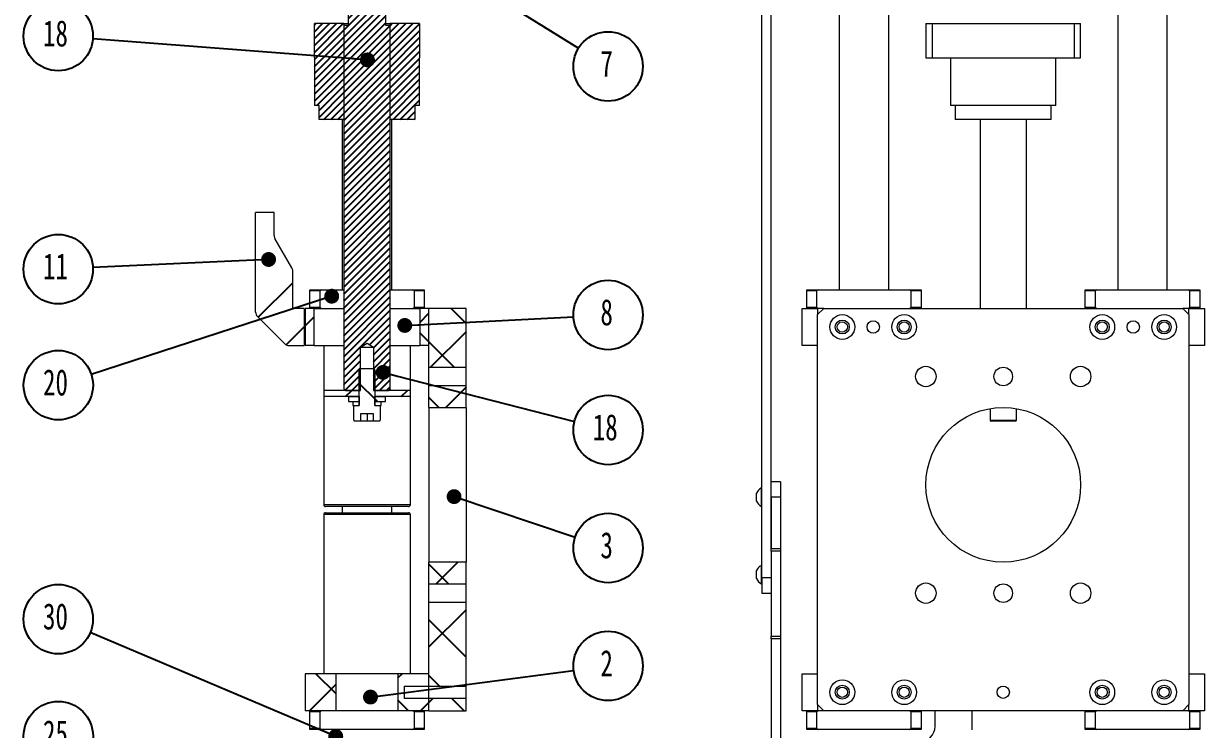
# Model space of a CAD drawing. Header units: millimetres. Extents: x 19 to 1665, y -46 to 1184.
# Drawn here: x 574.1 to 955.7, y 247.4 to 475.4 of the extents above; entities that cross this region are included whole.
import ezdxf

# ---------------------------------------------------------------- set-up
doc = ezdxf.new("R2010")
doc.units = ezdxf.units.MM
doc.header["$LTSCALE"] = 4
doc.layers.add('12', color=4, linetype='Continuous')
doc.layers.add('5', color=11, linetype='Continuous')
doc.styles.add('SLDTEXTSTYLE2', font='TXT', dxfattribs={"width": 0.7})
doc.dimstyles.new('SLDDIMSTYLE0', dxfattribs={"dimtxt": 0.18, "dimasz": 4.8, "dimexe": 0, "dimexo": 0.0625, "dimgap": 0, "dimtad": 0, "dimtih": 1, "dimtoh": 1, "dimdec": 0, "dimrnd": 1e-09, "dimzin": 0, "dimdsep": 46, "dimtxsty": 'Standard', "dimblk1": 'DOT', "dimblk2": 'DOT', "dimsah": 1, "dimcen": 0.09, "dimadec": 0, "dimazin": 0, "dimtfac": 4.8, "dimtdec": 0, "dimtofl": 0, "dimtmove": 0, "dimatfit": 3, "dimldrblk": 'DOT', "dimfxl": 0, "dimfrac": 2, "dimtolj": 1, "dimtzin": 0, "dimarcsym": 0})

# ---------------------------------------------------------------- blocks, each defined once
blk = doc.blocks.new('SW_NOTE_0_11')
at = {"layer": '12', "color": 0}
blk.add_circle((9.53, -5.91), 11.21, dxfattribs=at)
at = {"layer": '12', "color": 0, "insert": (9.07, -0.77), "char_height": 8.47, "attachment_point": 2, "style": 'SLDTEXTSTYLE2'}
blk.add_mtext('7', dxfattribs=at)
blk = doc.blocks.new('_Dot')
at = {"color": 0, "linetype": 'ByBlock', "lineweight": -2}
blk.add_line((-0.5, 0), (-1, 0), dxfattribs=at)
at = {"color": 0, "linetype": 'ByBlock', "const_width": 0.5}
blk.add_lwpolyline([(-0.25, 0, 1), (0.25, 0, 1)], format="xyb", close=True, dxfattribs=at)
blk = doc.blocks.new('SW_NOTE_0_13')
at = {"layer": '12', "color": 0}
blk.add_circle((11.2, 0.58), 11.21, dxfattribs=at)
at = {"layer": '12', "color": 0, "insert": (10.74, 5.71), "char_height": 8.47, "attachment_point": 2, "style": 'SLDTEXTSTYLE2'}
blk.add_mtext('8', dxfattribs=at)
blk = doc.blocks.new('SW_NOTE_0_14')
at = {"layer": '12', "color": 0}
blk.add_circle((10.86, -2.78), 11.21, dxfattribs=at)
at = {"layer": '12', "color": 0, "insert": (9.94, 2.35), "char_height": 8.467, "attachment_point": 2, "style": 'SLDTEXTSTYLE2'}
blk.add_mtext('18', dxfattribs=at)
blk = doc.blocks.new('SW_NOTE_0_15')
at = {"layer": '12', "color": 0}
blk.add_circle((10.64, -3.55), 11.21, dxfattribs=at)
at = {"layer": '12', "color": 0, "insert": (10.18, 1.59), "char_height": 8.47, "attachment_point": 2, "style": 'SLDTEXTSTYLE2'}
blk.add_mtext('3', dxfattribs=at)
blk = doc.blocks.new('SW_NOTE_0_16')
at = {"layer": '12', "color": 0}
blk.add_circle((11.12, 1.46), 11.21, dxfattribs=at)
at = {"layer": '12', "color": 0, "insert": (10.66, 6.59), "char_height": 8.47, "attachment_point": 2, "style": 'SLDTEXTSTYLE2'}
blk.add_mtext('2', dxfattribs=at)
blk = doc.blocks.new('SW_NOTE_0_24')
at = {"layer": '12', "color": 0}
blk.add_circle((-10.49, 3.96), 11.21, dxfattribs=at)
at = {"layer": '12', "color": 0, "insert": (-11.41, 9.09), "char_height": 8.467, "attachment_point": 2, "style": 'SLDTEXTSTYLE2'}
blk.add_mtext('25', dxfattribs=at)
blk = doc.blocks.new('SW_NOTE_0_25')
at = {"layer": '12', "color": 0}
blk.add_circle((-10.33, 4.36), 11.21, dxfattribs=at)
at = {"layer": '12', "color": 0, "insert": (-11.25, 9.5), "char_height": 8.467, "attachment_point": 2, "style": 'SLDTEXTSTYLE2'}
blk.add_mtext('30', dxfattribs=at)
blk = doc.blocks.new('SW_NOTE_0_26')
at = {"layer": '12', "color": 0}
blk.add_circle((-10.66, -3.47), 11.21, dxfattribs=at)
at = {"layer": '12', "color": 0, "insert": (-11.58, 1.67), "char_height": 8.467, "attachment_point": 2, "style": 'SLDTEXTSTYLE2'}
blk.add_mtext('20', dxfattribs=at)
blk = doc.blocks.new('SW_NOTE_0_27')
at = {"layer": '12', "color": 0}
blk.add_circle((-11.2, -0.52), 11.21, dxfattribs=at)
at = {"layer": '12', "color": 0, "insert": (-12.12, 4.62), "char_height": 8.467, "attachment_point": 2, "style": 'SLDTEXTSTYLE2'}
blk.add_mtext('11', dxfattribs=at)
blk = doc.blocks.new('SW_NOTE_0_28')
at = {"layer": '12', "color": 0}
blk.add_circle((-11.18, 0.86), 11.21, dxfattribs=at)
at = {"layer": '12', "color": 0, "insert": (-12.1, 6), "char_height": 8.467, "attachment_point": 2, "style": 'SLDTEXTSTYLE2'}
blk.add_mtext('18', dxfattribs=at)

msp = doc.modelspace()

# ---------------------------------------------------------------- hatches: boundary and pattern name
at = {"layer": '5'}
h = msp.add_hatch(dxfattribs=at)
h.set_pattern_fill('ANSI31', color=256, scale=0.5, style=0)
h.paths.add_polyline_path([(692.6, 484.88), (677.6, 484.88), (677.6, 481.88), (679.1, 481.88), (679.1, 474.88), (677.6, 474.88), (677.6, 357.38), (678.1, 356.88), (683, 356.88), (683, 370.88), (685.1, 372.15), (687.2, 370.88), (687.2, 356.88), (692.1, 356.88), (692.6, 357.38), (692.6, 474.88), (691.1, 474.88), (691.1, 481.88), (692.6, 481.88)], flags=0)
h = msp.add_hatch(dxfattribs=at)
h.set_pattern_fill('ANSI31', color=256, scale=0.5, style=0)
h.paths.add_polyline_path([(677.6, 444.38), (677.6, 475.38), (668.1, 475.38), (668.1, 464.38), (668.1, 448.88), (669.6, 448.88), (669.6, 444.38)], flags=0)
h = msp.add_hatch(dxfattribs=at)
h.set_pattern_fill('ANSI31', color=256, scale=0.5, style=0)
h.paths.add_polyline_path([(702.1, 464.38), (702.1, 475.38), (692.6, 475.38), (692.6, 444.38), (700.6, 444.38), (700.6, 448.88), (702.1, 448.88)], flags=0)
h = msp.add_hatch(dxfattribs=at)
h.set_pattern_fill('ANSI32', color=256, scale=4, style=0)
edge = h.paths.add_edge_path(flags=0)
edge.add_line((655.1, 406.92), (655.1, 414.38))
edge.add_line((655.1, 414.38), (649.1, 414.38))
edge.add_line((649.1, 414.38), (649.1, 382.21))
edge.add_arc((651.1, 382.21), 2, 180, 225)
edge.add_line((649.68, 380.8), (658.51, 371.97))
edge.add_arc((659.92, 373.38), 2, 225, 270)
edge.add_line((659.92, 371.38), (664.83, 371.38))
edge.add_line((664.83, 371.38), (664.83, 383.38))
edge.add_line((664.83, 383.38), (661.1, 383.38))
edge.add_line((661.1, 383.38), (661.1, 395.46))
edge.add_arc((659.1, 395.46), 2, 0, 30)
edge.add_line((660.83, 396.46), (655.36, 405.92))
edge.add_arc((657.1, 406.92), 2, 180, 210, ccw=False)
h = msp.add_hatch(dxfattribs=at)
h.set_pattern_fill('ANSI38', color=256, scale=4, style=0)
h.paths.add_polyline_path([(665.1, 371.38), (668.05, 371.38), (668.05, 383.38), (665.1, 383.38)], flags=0)
h = msp.add_hatch(dxfattribs=at)
h.set_pattern_fill('ANSI38', color=256, scale=4, style=0)
h.paths.add_polyline_path([(702.15, 371.38), (705.1, 371.38), (705.1, 383.38), (702.15, 383.38)], flags=0)
h = msp.add_hatch(dxfattribs=at)
h.set_pattern_fill('ANSI38', color=256, scale=4, angle=90, style=0)
h.paths.add_polyline_path([(705.1, 383.38), (705.1, 364.38), (717.1, 364.38), (717.1, 383.38)], flags=0)
h = msp.add_hatch(dxfattribs=at)
h.set_pattern_fill('ANSI31', color=256, scale=4, angle=90, style=0)
edge = h.paths.add_edge_path(flags=0)
edge.add_line((687.15, 363.98), (683.04, 363.98))
edge.add_line((683.04, 363.98), (682.6, 363.54))
edge.add_line((682.6, 363.54), (682.6, 351.98))
edge.add_line((682.6, 351.98), (680.85, 351.98))
edge.add_line((680.85, 351.98), (680.85, 347.23))
edge.add_arc((681.1, 347.23), 0.25, 180, 270)
edge.add_line((681.1, 346.98), (683.05, 346.98))
edge.add_line((683.05, 346.98), (683.05, 349.48))
edge.add_line((683.05, 349.48), (687.14, 349.48))
edge.add_line((687.14, 349.48), (687.14, 346.98))
edge.add_line((687.14, 346.98), (689.1, 346.98))
edge.add_arc((689.1, 347.23), 0.25, 270, 360)
edge.add_line((689.35, 347.23), (689.35, 351.98))
edge.add_line((689.35, 351.98), (687.6, 351.98))
edge.add_line((687.6, 351.98), (687.6, 363.54))
edge.add_line((687.6, 363.54), (687.15, 363.98))
h = msp.add_hatch(dxfattribs=at)
h.set_pattern_fill('ANSI32', color=256, scale=4, style=0)
h.paths.add_polyline_path([(682.5, 356.88), (671.1, 356.88), (671.1, 354.88), (682.5, 354.88)], flags=0)
h = msp.add_hatch(dxfattribs=at)
h.set_pattern_fill('ANSI31', color=256, scale=4, angle=90, style=0)
h.paths.add_polyline_path([(682.6, 354.88), (679.1, 354.88), (679.1, 353.28), (682.6, 353.28)], flags=0)
h = msp.add_hatch(dxfattribs=at)
h.set_pattern_fill('ANSI31', color=256, scale=4, angle=90, style=0)
h.paths.add_polyline_path([(687.6, 353.28), (691.1, 353.28), (691.1, 354.88), (687.6, 354.88)], flags=0)
h = msp.add_hatch(dxfattribs=at)
h.set_pattern_fill('ANSI32', color=256, scale=4, style=0)
h.paths.add_polyline_path([(687.7, 354.88), (699.1, 354.88), (699.1, 356.88), (687.7, 356.88)], flags=0)
h = msp.add_hatch(dxfattribs=at)
h.set_pattern_fill('ANSI38', color=256, scale=4, angle=90, style=0)
h.paths.add_polyline_path([(717.1, 351.38), (717.1, 358.38), (705.1, 358.38), (705.1, 351.38)], flags=0)
h = msp.add_hatch(dxfattribs=at)
h.set_pattern_fill('ANSI31', color=256, scale=4, style=0)
h.paths.add_polyline_path([(682.6, 353.28), (680.5, 353.28), (680.5, 351.98), (682.6, 351.98)], flags=0)
h = msp.add_hatch(dxfattribs=at)
h.set_pattern_fill('ANSI31', color=256, scale=4, style=0)
h.paths.add_polyline_path([(687.6, 351.98), (689.7, 351.98), (689.7, 353.28), (687.6, 353.28)], flags=0)
h = msp.add_hatch(dxfattribs=at)
h.set_pattern_fill('ANSI38', color=256, scale=4, angle=90, style=0)
h.paths.add_polyline_path([(705.1, 301.38), (705.1, 294.38), (717.1, 294.38), (717.1, 301.38)], flags=0)
h = msp.add_hatch(dxfattribs=at)
h.set_pattern_fill('ANSI38', color=256, scale=4, angle=90, style=0)
h.paths.add_polyline_path([(705.1, 288.38), (705.1, 261.38), (717.1, 261.38), (717.1, 288.38)], flags=0)
h = msp.add_hatch(dxfattribs=at)
h.set_pattern_fill('ANSI38', color=256, scale=4, style=0)
h.paths.add_polyline_path([(675.1, 253.38), (675.1, 265.38), (665.1, 265.38), (665.1, 253.38)], flags=0)
h = msp.add_hatch(dxfattribs=at)
h.set_pattern_fill('ANSI38', color=256, scale=4, style=0)
h.paths.add_polyline_path([(697.1, 257.38), (697.1, 261.38), (705.1, 261.38), (705.1, 265.38), (695.1, 265.38), (695.1, 253.38), (705.1, 253.38), (705.1, 257.38)], flags=0)
h = msp.add_hatch(dxfattribs=at)
h.set_pattern_fill('ANSI38', color=256, scale=4, angle=90, style=0)
h.paths.add_polyline_path([(705.1, 257.38), (705.1, 253.38), (717.1, 253.38), (717.1, 257.38)], flags=0)

# ---------------------------------------------------------------- linework, layer by layer
at = {"color": 7, "linetype": 'Continuous', "lineweight": 18}
for p, q in [((812.67, 296.38), (812.67, 565.38)), ((815.67, 305.82), (815.67, 565.38)), ((837.67, 490.38), (837.67, 389.38)), ((853.67, 389.38), (853.67, 490.38)), ((927.67, 490.38), (927.67, 389.38)), ((943.67, 389.38), (943.67, 490.38)), ((679.1, 474.88), (679.1, 481.88)), ((691.1, 481.88), (691.1, 474.88)), ((668.1, 464.38), (668.1, 475.38)), ((677.6, 475.38), (668.1, 475.38)), ((677.6, 475.38), (677.6, 444.38)), ((677.6, 475.38), (679.1, 475.38)), ((677.6, 474.88), (677.6, 357.38)), ((677.6, 474.88), (679.1, 474.88)), ((691.1, 475.38), (692.6, 475.38)), ((691.1, 474.88), (692.6, 474.88)), ((692.6, 444.38), (692.6, 475.38)), ((702.1, 475.38), (692.6, 475.38)), ((692.6, 357.38), (692.6, 474.88)), ((702.1, 475.38), (702.1, 464.38)), ((865.67, 475.38), (865.67, 464.38)), ((865.67, 475.38), (867.79, 475.38)), ((867.79, 464.38), (867.79, 475.38)), ((867.79, 475.38), (913.54, 475.38)), ((913.54, 475.38), (913.54, 464.38)), ((913.54, 475.38), (915.67, 475.38)), ((915.67, 464.38), (915.67, 475.38)), ((668.1, 464.38), (668.1, 448.88)), ((702.1, 448.88), (702.1, 464.38)), ((865.67, 464.38), (867.79, 464.38)), ((867.79, 464.38), (890.67, 464.38)), ((873.67, 464.38), (873.67, 448.88)), ((890.67, 464.38), (913.54, 464.38)), ((907.67, 448.88), (907.67, 464.38)), ((913.54, 464.38), (915.67, 464.38)), ((669.6, 448.88), (668.1, 448.88)), ((669.6, 444.38), (669.6, 448.88)), ((702.1, 448.88), (700.6, 448.88)), ((700.6, 448.88), (700.6, 444.38)), ((907.67, 448.88), (873.67, 448.88)), ((875.17, 448.88), (875.17, 444.38)), ((906.17, 444.38), (906.17, 448.88)), ((677.6, 444.38), (669.6, 444.38)), ((677.1, 444.38), (677.1, 389.38)), ((700.6, 444.38), (692.6, 444.38)), ((693.1, 389.38), (693.1, 444.38)), ((906.17, 444.38), (875.17, 444.38)), ((883.17, 444.38), (883.17, 383.38)), ((898.17, 383.38), (898.17, 444.38)), ((649.1, 382.21), (649.1, 414.38)), ((655.1, 414.38), (649.1, 414.38)), ((655.1, 406.92), (655.1, 414.38)), ((660.83, 396.46), (655.36, 405.92)), ((661.1, 383.38), (661.1, 395.46)), ((666.6, 389.02), (666.6, 389.38)), ((666.6, 389.38), (670.38, 389.38)), ((670.38, 389.38), (669.81, 389.02)), ((670.38, 389.38), (677.6, 389.38)), ((692.6, 389.38), (699.81, 389.38)), ((699.81, 389.38), (703.6, 389.38)), ((700.39, 389.02), (699.81, 389.38)), ((703.6, 389.38), (703.6, 389.02)), ((827.17, 389.02), (827.17, 389.38)), ((827.17, 389.38), (830.95, 389.38)), ((830.95, 389.38), (830.38, 389.02)), ((830.95, 389.38), (860.38, 389.38)), ((860.95, 389.02), (860.38, 389.38)), ((860.38, 389.38), (864.17, 389.38)), ((864.17, 389.38), (864.17, 389.02)), ((917.17, 389.02), (917.17, 389.38)), ((917.17, 389.38), (920.95, 389.38)), ((920.95, 389.38), (920.38, 389.02)), ((920.95, 389.38), (950.38, 389.38)), ((950.95, 389.02), (950.38, 389.38)), ((950.38, 389.38), (954.17, 389.38)), ((954.17, 389.38), (954.17, 389.02)), ((669.81, 389.02), (666.6, 389.02)), ((666.6, 383.74), (666.6, 389.02)), ((669.81, 389.02), (669.81, 383.74)), ((703.6, 389.02), (700.39, 389.02)), ((700.39, 383.74), (700.39, 389.02)), ((703.6, 389.02), (703.6, 383.74)), ((830.38, 389.02), (827.17, 389.02)), ((827.17, 383.74), (827.17, 389.02)), ((830.38, 389.02), (830.38, 383.74)), ((860.95, 383.74), (860.95, 389.02)), ((864.17, 389.02), (860.95, 389.02)), ((864.17, 389.02), (864.17, 383.74)), ((920.38, 389.02), (917.17, 389.02)), ((917.17, 383.74), (917.17, 389.02)), ((920.38, 389.02), (920.38, 383.74)), ((950.95, 383.74), (950.95, 389.02)), ((954.17, 389.02), (950.95, 389.02)), ((954.17, 389.02), (954.17, 383.74)), ((664.83, 383.38), (661.1, 383.38)), ((664.83, 383.38), (664.83, 371.38)), ((665.1, 383.38), (665.1, 371.38)), ((668.05, 383.38), (665.1, 383.38)), ((666.6, 383.74), (669.81, 383.74)), ((666.6, 383.38), (666.6, 383.74)), ((668.05, 371.38), (668.05, 383.38)), ((668.05, 383.38), (677.6, 383.38)), ((669.81, 383.74), (670.38, 383.38)), ((692.6, 383.38), (702.15, 383.38)), ((699.81, 383.38), (700.39, 383.74)), ((700.39, 383.74), (703.6, 383.74)), ((702.15, 383.38), (702.15, 371.38)), ((705.1, 383.38), (702.15, 383.38)), ((703.6, 383.74), (703.6, 383.38)), ((705.1, 371.38), (705.1, 383.38)), ((705.1, 364.38), (705.1, 383.38)), ((717.1, 383.38), (705.1, 383.38)), ((717.1, 364.38), (717.1, 383.38)), ((825.67, 371.38), (825.67, 383.38)), ((825.67, 383.38), (830.67, 383.38)), ((827.17, 383.74), (830.38, 383.74)), ((827.17, 383.38), (827.17, 383.74)), ((830.38, 383.74), (830.95, 383.38)), ((830.67, 383.38), (830.67, 381.38)), ((832.67, 383.38), (830.67, 383.38)), ((832.67, 383.38), (830.67, 381.38)), ((832.67, 383.38), (948.67, 383.38)), ((860.38, 383.38), (860.95, 383.74)), ((860.95, 383.74), (864.17, 383.74)), ((864.17, 383.74), (864.17, 383.38)), ((917.17, 383.74), (920.38, 383.74)), ((917.17, 383.38), (917.17, 383.74)), ((920.38, 383.74), (920.95, 383.38)), ((950.67, 383.38), (948.67, 383.38)), ((950.67, 381.38), (948.67, 383.38)), ((950.38, 383.38), (950.95, 383.74)), ((950.67, 381.38), (950.67, 383.38)), ((950.67, 383.38), (955.67, 383.38)), ((950.95, 383.74), (954.17, 383.74)), ((954.17, 383.74), (954.17, 383.38)), ((955.67, 383.38), (955.67, 371.38)), ((658.51, 371.97), (649.68, 380.8)), ((830.67, 255.38), (830.67, 381.38)), ((950.67, 381.38), (950.67, 255.38)), ((659.92, 371.38), (664.83, 371.38)), ((668.05, 371.38), (665.1, 371.38)), ((668.05, 371.38), (677.6, 371.38)), ((671.1, 371.38), (671.1, 356.88)), ((683, 370.88), (685.1, 372.15)), ((683, 356.88), (683, 370.88)), ((683, 370.88), (687.2, 370.88)), ((685.1, 372.15), (687.2, 370.88)), ((687.2, 370.88), (687.2, 356.88)), ((692.6, 371.38), (702.15, 371.38)), ((699.1, 356.88), (699.1, 371.38)), ((705.1, 371.38), (702.15, 371.38)), ((830.67, 371.38), (825.67, 371.38)), ((955.67, 371.38), (950.67, 371.38)), ((683.04, 363.98), (682.6, 363.54)), ((682.6, 351.98), (682.6, 363.54)), ((683.04, 363.98), (687.15, 363.98)), ((687.6, 363.54), (687.15, 363.98)), ((687.6, 363.54), (687.6, 351.98)), ((705.1, 364.38), (717.1, 364.38)), ((705.1, 358.38), (705.1, 364.38)), ((717.1, 358.38), (717.1, 364.38)), ((671.1, 356.88), (671.1, 354.88)), ((682.5, 356.88), (671.1, 356.88)), ((671.1, 354.88), (671.1, 319.98)), ((682.5, 354.88), (671.1, 354.88)), ((678.1, 356.88), (677.6, 357.38)), ((678.1, 356.88), (683, 356.88)), ((679.1, 354.88), (679.1, 353.28)), ((679.1, 354.88), (682.6, 354.88)), ((682.5, 356.88), (682.5, 354.88)), ((682.6, 354.88), (682.6, 353.28)), ((687.2, 356.88), (692.1, 356.88)), ((687.6, 353.28), (687.6, 354.88)), ((687.6, 354.88), (691.1, 354.88)), ((687.7, 354.88), (687.7, 356.88)), ((699.1, 356.88), (687.7, 356.88)), ((699.1, 354.88), (687.7, 354.88)), ((691.1, 353.28), (691.1, 354.88)), ((692.6, 357.38), (692.1, 356.88)), ((699.1, 354.88), (699.1, 356.88)), ((699.1, 319.98), (699.1, 354.88)), ((705.1, 351.38), (705.1, 358.38)), ((717.1, 358.38), (705.1, 358.38)), ((717.1, 351.38), (717.1, 358.38)), ((679.1, 353.28), (682.6, 353.28)), ((680.5, 353.28), (680.5, 351.98)), ((680.5, 353.28), (682.6, 353.28)), ((680.5, 351.98), (682.6, 351.98)), ((680.85, 347.23), (680.85, 351.98)), ((680.85, 351.98), (682.6, 351.98)), ((682.6, 353.28), (682.6, 351.98)), ((687.6, 351.98), (687.6, 353.28)), ((687.6, 353.28), (689.7, 353.28)), ((687.6, 353.28), (691.1, 353.28)), ((687.6, 351.98), (689.35, 351.98)), ((687.6, 351.98), (689.7, 351.98)), ((689.35, 351.98), (689.35, 347.23)), ((689.7, 351.98), (689.7, 353.28)), ((705.1, 351.38), (705.1, 301.38)), ((705.1, 351.38), (717.1, 351.38)), ((717.1, 351.38), (717.1, 301.38)), ((886.42, 351.02), (886.42, 347.23)), ((894.92, 347.23), (894.92, 351.02)), ((683.05, 349.48), (687.14, 349.48)), ((683.05, 346.98), (683.05, 349.48)), ((685.1, 349.48), (685.1, 346.98)), ((687.14, 349.48), (687.14, 346.98)), ((886.42, 347.23), (890.67, 347.23)), ((890.67, 347.23), (894.92, 347.23)), ((683.05, 346.98), (681.1, 346.98)), ((685.1, 346.98), (683.05, 346.98)), ((687.14, 346.98), (685.1, 346.98)), ((689.1, 346.98), (687.14, 346.98)), ((890.67, 346.98), (886.67, 346.98)), ((894.67, 346.98), (890.67, 346.98)), ((812.67, 325.38), (812.52, 325.38)), ((812.52, 319.38), (812.52, 325.38)), ((818.67, 327.38), (815.67, 327.38)), ((818.67, 327.38), (818.67, 322.38)), ((810.97, 321.08), (810.97, 323.69)), ((818.67, 322.38), (815.67, 322.38)), ((815.67, 322.38), (815.67, 305.82)), ((818.67, 322.38), (818.67, 305.82)), ((671.1, 319.98), (699.1, 319.98)), ((671.1, 316.78), (671.1, 265.38)), ((685.1, 316.78), (671.1, 316.78)), ((698.5, 319.38), (671.7, 319.38)), ((671.7, 317.38), (685.1, 317.38)), ((677.1, 319.38), (677.1, 317.38)), ((685.1, 317.38), (698.5, 317.38)), ((699.1, 316.78), (685.1, 316.78)), ((693.1, 317.38), (693.1, 319.38)), ((699.1, 265.38), (699.1, 316.78)), ((812.52, 319.38), (812.67, 319.38)), ((815.67, 305.82), (818.67, 305.82)), ((815.67, 304.95), (815.67, 305.82)), ((818.67, 305.82), (818.67, 304.95)), ((818.67, 304.95), (815.67, 304.95)), ((815.67, 304.95), (815.67, 277.46)), ((818.67, 304.95), (818.67, 277.46)), ((717.1, 301.38), (705.1, 301.38)), ((705.1, 294.38), (705.1, 301.38)), ((717.1, 294.38), (717.1, 301.38)), ((810.97, 296.08), (810.97, 298.69)), ((812.67, 300.38), (812.52, 300.38)), ((812.52, 294.38), (812.52, 300.38)), ((705.1, 288.38), (705.1, 294.38)), ((705.1, 294.38), (717.1, 294.38)), ((717.1, 288.38), (717.1, 294.38)), ((812.52, 294.38), (812.67, 294.38)), ((815.67, 296.38), (812.67, 296.38)), ((812.67, 296.38), (812.67, 291.38)), ((812.67, 291.38), (815.67, 291.38)), ((717.1, 288.38), (705.1, 288.38)), ((705.1, 261.38), (705.1, 288.38)), ((717.1, 261.38), (717.1, 288.38)), ((815.67, 277.46), (818.67, 277.46)), ((815.67, 276.59), (815.67, 277.46)), ((815.67, 276.59), (815.67, 230.38)), ((818.67, 276.59), (815.67, 276.59)), ((818.67, 277.46), (818.67, 276.59)), ((818.67, 276.59), (818.67, 230.38)), ((665.1, 265.38), (665.1, 253.38)), ((675.1, 265.38), (665.1, 265.38)), ((675.1, 253.38), (675.1, 265.38)), ((695.1, 265.38), (675.1, 265.38)), ((695.1, 265.38), (695.1, 253.38)), ((705.1, 265.38), (695.1, 265.38)), ((705.1, 261.38), (705.1, 265.38)), ((825.67, 253.38), (825.67, 265.38)), ((825.67, 265.38), (830.67, 265.38)), ((950.67, 265.38), (955.67, 265.38)), ((955.67, 265.38), (955.67, 253.38)), ((697.1, 261.38), (705.1, 261.38)), ((697.1, 261.38), (697.1, 257.38)), ((705.1, 257.38), (705.1, 261.38)), ((705.1, 261.38), (717.1, 261.38)), ((717.1, 257.38), (717.1, 261.38)), ((705.1, 257.38), (697.1, 257.38)), ((717.1, 257.38), (705.1, 257.38)), ((705.1, 253.38), (705.1, 257.38)), ((717.1, 253.38), (717.1, 257.38)), ((675.1, 253.38), (665.1, 253.38)), ((666.6, 253.02), (666.6, 253.38)), ((666.6, 247.74), (666.6, 253.02)), ((669.81, 253.02), (666.6, 253.02)), ((670.38, 253.38), (669.81, 253.02)), ((669.81, 253.02), (669.81, 247.74)), ((695.1, 253.38), (675.1, 253.38)), ((705.1, 253.38), (695.1, 253.38)), ((700.39, 253.02), (699.81, 253.38)), ((700.39, 247.74), (700.39, 253.02)), ((703.6, 253.02), (700.39, 253.02)), ((703.6, 253.38), (703.6, 253.02)), ((703.6, 253.02), (703.6, 247.74)), ((705.1, 253.38), (717.1, 253.38)), ((830.67, 253.38), (825.67, 253.38)), ((827.17, 253.02), (827.17, 253.38)), ((830.38, 253.02), (827.17, 253.02)), ((827.17, 247.74), (827.17, 253.02)), ((830.95, 253.38), (830.38, 253.02)), ((830.38, 253.02), (830.38, 247.74)), ((830.67, 255.38), (832.67, 253.38)), ((830.67, 255.38), (830.67, 253.38)), ((832.67, 253.38), (830.67, 253.38)), ((948.67, 253.38), (832.67, 253.38)), ((860.95, 253.02), (860.38, 253.38)), ((860.95, 247.74), (860.95, 253.02)), ((864.17, 253.02), (860.95, 253.02)), ((864.17, 253.38), (864.17, 253.02)), ((864.17, 253.02), (864.17, 247.74)), ((868.67, 248.38), (868.67, 253.38)), ((880.67, 247.21), (880.67, 253.38)), ((917.17, 253.02), (917.17, 253.38)), ((920.38, 253.02), (917.17, 253.02)), ((917.17, 247.74), (917.17, 253.02)), ((920.95, 253.38), (920.38, 253.02)), ((920.38, 253.02), (920.38, 247.74)), ((948.67, 253.38), (950.67, 255.38)), ((950.67, 253.38), (948.67, 253.38)), ((950.95, 253.02), (950.38, 253.38)), ((950.67, 253.38), (950.67, 255.38)), ((955.67, 253.38), (950.67, 253.38)), ((950.95, 247.74), (950.95, 253.02)), ((954.17, 253.02), (950.95, 253.02)), ((954.17, 253.38), (954.17, 253.02)), ((954.17, 253.02), (954.17, 247.74)), ((666.6, 247.38), (666.6, 247.74)), ((666.6, 247.74), (669.81, 247.74)), ((670.38, 247.38), (666.6, 247.38)), ((669.81, 247.74), (670.38, 247.38)), ((699.81, 247.38), (670.38, 247.38)), ((699.81, 247.38), (700.39, 247.74)), ((703.6, 247.38), (699.81, 247.38)), ((700.39, 247.74), (703.6, 247.74)), ((703.6, 247.74), (703.6, 247.38)), ((827.17, 247.38), (827.17, 247.74)), ((827.17, 247.74), (830.38, 247.74)), ((830.95, 247.38), (827.17, 247.38)), ((830.38, 247.74), (830.95, 247.38)), ((860.38, 247.38), (830.95, 247.38)), ((860.38, 247.38), (860.95, 247.74)), ((864.17, 247.38), (860.38, 247.38)), ((860.95, 247.74), (864.17, 247.74)), ((864.17, 247.74), (864.17, 247.38)), ((917.17, 247.38), (917.17, 247.74)), ((917.17, 247.74), (920.38, 247.74)), ((920.95, 247.38), (917.17, 247.38)), ((920.38, 247.74), (920.95, 247.38)), ((950.38, 247.38), (920.95, 247.38)), ((950.38, 247.38), (950.95, 247.74)), ((954.17, 247.38), (950.38, 247.38)), ((950.95, 247.74), (954.17, 247.74)), ((954.17, 247.74), (954.17, 247.38))]:
    msp.add_line(p, q, dxfattribs=at)
for centre, radius in [((838.67, 377.38), 4), ((838.67, 377.38), 2.25), ((838.67, 377.38), 1.65), ((848.67, 377.38), 2), ((858.67, 377.38), 4), ((858.67, 377.38), 2.25), ((858.67, 377.38), 1.65), ((922.67, 377.38), 4), ((922.67, 377.38), 2.25), ((922.67, 377.38), 1.65), ((932.67, 377.38), 2), ((942.67, 377.38), 4), ((942.67, 377.38), 2.25), ((942.67, 377.38), 1.65), ((865.67, 361.38), 3.3), ((890.67, 361.38), 3), ((915.67, 361.38), 3.3), ((890.67, 326.38), 25), ((865.67, 291.38), 3.3), ((890.67, 291.38), 3), ((915.67, 291.38), 3.3), ((838.67, 259.38), 4), ((858.67, 259.38), 4), ((922.67, 259.38), 4), ((942.67, 259.38), 4), ((838.67, 259.38), 2.25), ((838.67, 259.38), 1.65), ((858.67, 259.38), 2.25), ((858.67, 259.38), 1.65), ((890.67, 259.38), 2), ((922.67, 259.38), 2.25), ((922.67, 259.38), 1.65), ((942.67, 259.38), 2.25), ((942.67, 259.38), 1.65)]:
    msp.add_circle(centre, radius, dxfattribs=at)
for centre, radius, start, end in [((657.1, 406.92), 2, 180, 210), ((659.1, 395.46), 2, 0, 30), ((651.1, 382.21), 2, 180, 225), ((659.92, 373.38), 2, 225, 270), ((681.1, 347.23), 0.25, 180, 270), ((689.1, 347.23), 0.25, 270, 0), ((886.67, 347.23), 0.25, 180, 270), ((894.67, 347.23), 0.25, 270, 0), ((814.1, 322.38), 3.39, 117.761, 157.3661), ((814.1, 322.38), 3.39, 202.6339, 242.239), ((671.7, 319.98), 0.6, 180, 270), ((671.7, 316.78), 0.6, 90, 180), ((698.5, 319.98), 0.6, 270, 0), ((698.5, 316.78), 0.6, 0, 90), ((814.1, 297.38), 3.39, 117.761, 157.3661), ((814.1, 297.38), 3.39, 202.6339, 242.239), ((863.67, 248.38), 5, 270, 0)]:
    msp.add_arc(centre, radius, start, end, dxfattribs=at)

# ---------------------------------------------------------------- block references
at = {"layer": '12'}
for name, p in [('SW_NOTE_0_28', (596.53, 470.48)), ('SW_NOTE_0_11', (753.46, 467.48)), ('SW_NOTE_0_27', (596.55, 396.58)), ('SW_NOTE_0_13', (751.79, 380.68)), ('SW_NOTE_0_26', (596.02, 362.05)), ('SW_NOTE_0_14', (752.13, 346.88)), ('SW_NOTE_0_15', (752.36, 309.53)), ('SW_NOTE_0_25', (595.68, 278.63)), ('SW_NOTE_0_16', (751.87, 266.42)), ('SW_NOTE_0_24', (595.85, 241.24))]:
    msp.add_blockref(name, p, dxfattribs=at)

# ---------------------------------------------------------------- leaders
for points in [[(706.84, 496.39), (753.46, 467.48)], [(685.24, 463.66), (596.53, 470.48)], [(653.3, 399.19), (596.55, 396.58)], [(673.7, 387.32), (596.02, 362.05)], [(697.3, 377.88), (751.79, 380.68)], [(690.3, 362.72), (752.13, 346.88)], [(713.23, 322.58), (752.36, 309.53)], [(675, 245.12), (595.68, 278.63)], [(686.22, 257.82), (751.87, 266.42)]]:
    msp.add_leader(points, dimstyle='SLDDIMSTYLE0', dxfattribs=at)

doc.saveas('drawing.dxf')
